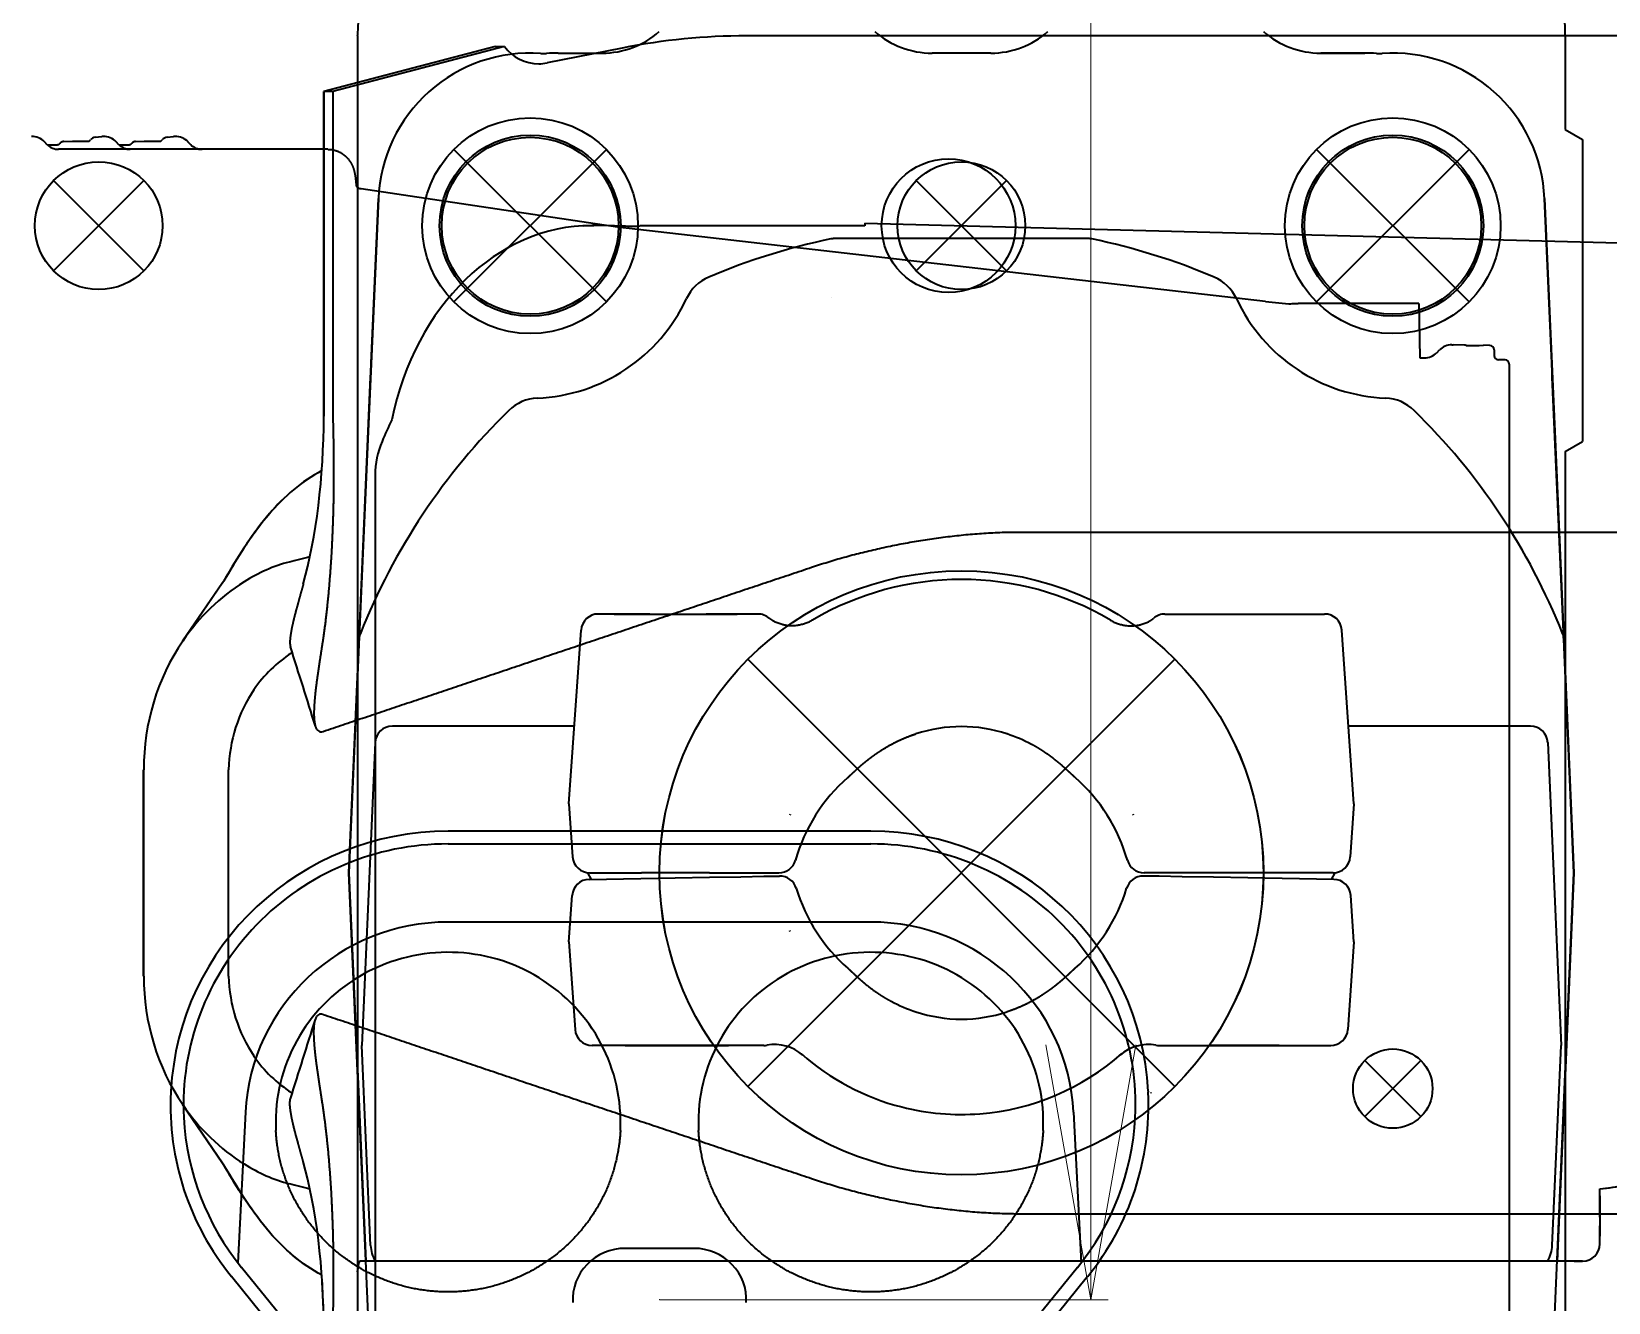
# Model space of a CAD drawing. Header units: millimetres. Extents: x 120 to 10915, y 515 to 8014.
# Drawn here: x 2742.2 to 2925, y 4985.2 to 5132.5 of the extents above; entities that cross this region are included whole.
import ezdxf

# ---------------------------------------------------------------- set-up
doc = ezdxf.new("R2010")
doc.units = ezdxf.units.MM
doc.layers.get('0').update_dxf_attribs({"lineweight": 13})
for name, color, linetype, lineweight in [('201_Dimensions', 7, 'Continuous', 13), ('203_Chassis_left_side_view', 7, 'Continuous', 13), ('204_Chassis_mid_side_view', 7, 'Continuous', 13), ('211_Frame_holes_left_side_view', 7, 'Continuous', 13), ('212_Frame_holes_right_side_view', 7, 'Continuous', 13), ('218_Chassis_right_side_view', 7, 'Continuous', 13)]:
    doc.layers.add(name, color=color, linetype=linetype, lineweight=lineweight)

# ---------------------------------------------------------------- blocks, each defined once
blk = doc.blocks.new('3253338')
at = {"layer": '204_Chassis_mid_side_view', "color": 3, "lineweight": 35}
for p, q in [((2795.98, 1230.76), (2776.08, 1225.57)), ((2797.02, 1230.76), (2777.13, 1225.57)), ((2795.98, 1230.76), (2797.02, 1230.76)), ((2810.67, 1230.59), (2801.96, 1228.86)), ((2947.3, 1232), (2825.09, 1232)), ((2776.08, 1187.91), (2776.08, 1225.57)), ((2776.08, 1225.57), (2776.08, 1187.91)), ((2777.13, 1225.57), (2776.08, 1225.57)), ((2777.13, 1225.57), (2777.13, 1187.91)), ((2856.81, 1174.5), (2945.22, 1174.5)), ((2759.72, 1161.86), (2764.36, 1168.66)), ((2764.34, 1168.63), (2759.72, 1161.86)), ((2772.43, 1160.52), (2772.33, 1160.45)), ((2780, 1152.74), (2780, 1117.26)), ((2755.2, 1123.04), (2755.2, 1146.96)), ((2755.2, 1146.96), (2755.2, 1123.04)), ((2765.05, 1123.04), (2765.05, 1146.96)), ((2764.36, 1101.34), (2759.72, 1108.14)), ((2759.72, 1108.14), (2764.34, 1101.37)), ((2772.43, 1109.48), (2772.33, 1109.55)), ((2856.81, 1095.5), (2945.22, 1095.5))]:
    blk.add_line(p, q, dxfattribs=at)
for centre, radius in [((2800, 1210), 10.5), ((2900, 1210), 10.5), ((2848.5, 1210), 7.75)]:
    blk.add_circle(centre, radius, dxfattribs=at)
for centre, radius, start, end in [((2795.73, 1081.22), 92.86, 103.2271, 104.7653), ((-1706.84, -251.45), 4696.55, 17.38709, 17.50451), ((-1706.86, 2521.46), 4696.56, 342.49549, 342.61291), ((2795.73, 1188.78), 92.86, 255.2347, 256.7729), ((2688.64, 1082.08), 87.44, 0.0044, 4.1315)]:
    blk.add_arc(centre, radius, start, end, dxfattribs=at)
for centre, major_axis, ratio, start_param, end_param in [((2801, 1233.77), (0, -5), 0.994544, 5.35786, 6.283161), ((2825.09, 1157), (0, -75), 0.994544, 3.141593, 3.336065), ((2801, 1233.77), (0, -5), 0.994544, 6.283161, 6.477658), ((2768.3, 1185.27), (-0.87, -26.04), 0.296887, 0.878712, 1.682327), ((2772.31, 1150.85), (-9.4, -19.41), 0.763574, 3.720698, 4.023534), ((2779.44, 1146.41), (4.24, -25.49), 0.936098, 3.512364, 3.915925), ((2779.45, 1146.4), (4.29, -25.49), 0.936067, 3.914082, 4.53448), ((2779.45, 1146.4), (4.29, -25.49), 0.936067, 3.914082, 4.534482), ((2779.44, 1146.41), (0.33, -16.11), 0.893361, 3.635694, 4.039255), ((2779.45, 1146.4), (0.35, -16.12), 0.893385, 4.038154, 4.658554), ((2792.13, 1195.16), (-16.57, -43.77), 0.104244, 6.150914, 6.368556), ((2779.45, 1123.6), (-4.29, -25.49), 0.936067, 4.890296, 5.510694), ((2779.45, 1123.6), (-4.29, -25.49), 0.936067, 4.890298, 5.510694), ((2779.45, 1123.6), (-0.35, -16.12), 0.893385, 4.766224, 5.386621), ((2792.13, 1074.85), (16.57, -43.76), 0.104252, 3.056216, 3.273874), ((2779.44, 1123.59), (-0.33, -16.11), 0.893361, 5.38552, 5.789084), ((2779.44, 1123.59), (-4.24, -25.49), 0.936098, 5.508852, 5.912414), ((2772.31, 1119.15), (9.4, -19.41), 0.763574, 5.401244, 5.70408), ((2768.3, 1084.73), (0.87, -26.04), 0.296887, 1.459266, 2.262881)]:
    blk.add_ellipse(centre, major_axis=major_axis, ratio=ratio, start_param=start_param, end_param=end_param, dxfattribs=at)
for points, degree, knots in [([(2777.13, 1187.91), (2777.2, 1185.47), (2777.24, 1183.05), (2777.25, 1180.67), (2777.2, 1177.2), (2777.06, 1173.84), (2777.01, 1172.74), (2776.83, 1169.65), (2776.57, 1166.69), (2776.38, 1164.82), (2776.14, 1163.01), (2775.87, 1161.31)], 5, [0, 0, 0, 0, 0, 0, 18.591459, 18.591459, 18.591459, 27.54749, 27.54749, 27.54749, 44.479616, 44.479616, 44.479616, 44.479616, 44.479616, 44.479616]), ([(2775.86, 1181.62), (2774.69, 1180.99), (2772.5, 1179.49), (2769.6, 1176.58), (2767.86, 1174.17), (2766.17, 1171.69), (2765.28, 1170.14), (2764.46, 1168.8), (2764.33, 1168.62)], 3, [0, 0, 0, 0, 3.980879, 7.911697, 12.270048, 12.884139, 16.915193, 17.596485, 17.596485, 17.596485, 17.596485]), ([(2775.86, 1181.62), (2774.69, 1180.99), (2772.51, 1179.5), (2769.61, 1176.6), (2767.87, 1174.19), (2766.18, 1171.71), (2765.29, 1170.17), (2764.48, 1168.83), (2764.34, 1168.63)], 3, [0, 0, 0, 0, 3.96612, 7.881586, 12.233637, 12.88076, 16.858183, 17.583755, 17.583755, 17.583755, 17.583755]), ([(2832.63, 1170.42), (2832.94, 1170.52), (2833.56, 1170.73), (2834.5, 1171.02), (2835.44, 1171.31), (2836.39, 1171.58), (2837.35, 1171.84), (2838.31, 1172.09), (2839.28, 1172.32), (2840.27, 1172.55), (2841.26, 1172.77), (2842.26, 1172.98), (2843.27, 1173.17), (2844.29, 1173.36), (2845.31, 1173.53), (2846.34, 1173.69), (2847.37, 1173.84), (2848.41, 1173.97), (2849.46, 1174.09), (2850.5, 1174.2), (2851.55, 1174.29), (2852.6, 1174.36), (2853.65, 1174.42), (2854.71, 1174.47), (2855.76, 1174.49), (2856.46, 1174.5), (2856.81, 1174.5)], 3, [0, 0, 0, 0, 0.978809, 1.960868, 2.946012, 3.934202, 4.925317, 5.919483, 6.918772, 7.924178, 8.941444, 9.964775, 10.993565, 12.027229, 13.064991, 14.10651, 15.151366, 16.199495, 17.250132, 18.302514, 19.355799, 20.409695, 21.462973, 22.515637, 23.566455, 24.615734, 24.615734, 24.615734, 24.615734]), ([(2832.63, 1170.42), (2832.94, 1170.52), (2833.56, 1170.73), (2834.5, 1171.02), (2835.44, 1171.31), (2836.39, 1171.58), (2837.35, 1171.84), (2838.31, 1172.09), (2839.28, 1172.32), (2840.27, 1172.55), (2841.26, 1172.77), (2842.26, 1172.98), (2843.27, 1173.17), (2844.29, 1173.36), (2845.31, 1173.53), (2846.34, 1173.69), (2847.37, 1173.84), (2848.41, 1173.97), (2849.46, 1174.09), (2850.5, 1174.2), (2851.55, 1174.29), (2852.6, 1174.36), (2853.65, 1174.42), (2854.71, 1174.47), (2855.76, 1174.49), (2856.46, 1174.5), (2856.81, 1174.5)], 3, [0, 0, 0, 0, 0.978792, 1.960832, 2.945982, 3.934177, 4.925298, 5.91947, 6.918765, 7.924177, 8.941442, 9.964771, 10.993559, 12.027221, 13.064981, 14.106498, 15.151352, 16.199479, 17.250113, 18.302493, 19.355776, 20.40967, 21.462946, 22.515607, 23.566423, 24.615703, 24.615703, 24.615703, 24.615703]), ([(2776.01, 1151.4), (2776.77, 1151.66), (2778.29, 1152.16), (2780.56, 1152.93), (2782.84, 1153.69), (2785.11, 1154.46), (2787.39, 1155.22), (2789.67, 1155.99), (2791.96, 1156.76), (2794.28, 1157.54), (2796.65, 1158.34), (2799.06, 1159.15), (2801.46, 1159.96), (2803.87, 1160.77), (2806.27, 1161.58), (2808.68, 1162.38), (2811.08, 1163.19), (2813.48, 1164), (2815.88, 1164.8), (2818.28, 1165.61), (2820.67, 1166.41), (2823.07, 1167.22), (2825.46, 1168.02), (2827.85, 1168.82), (2830.24, 1169.62), (2831.84, 1170.15), (2832.63, 1170.42)], 3, [0, 0, 0, 0, 2.405149, 4.803098, 7.197895, 9.595357, 11.999622, 14.409699, 16.820358, 19.230566, 21.771499, 24.311798, 26.851396, 29.390233, 31.928253, 34.465405, 37.001645, 39.536932, 42.064734, 44.591523, 47.117276, 49.641978, 52.165621, 54.688206, 57.209745, 59.730259, 59.730259, 59.730259, 59.730259]), ([(2773.7, 1168.45), (2773.54, 1167.88), (2773.38, 1167.32), (2773.23, 1166.76), (2772.98, 1165.86), (2772.75, 1165), (2772.66, 1164.64), (2772.5, 1164), (2772.37, 1163.4), (2772.32, 1163.11), (2772.22, 1162.57), (2772.17, 1162.09), (2772.15, 1161.88), (2772.15, 1161.6), (2772.18, 1161.37), (2772.19, 1161.3), (2772.2, 1161.24), (2772.22, 1161.18)], 5, [0, 0, 0, 0, 0, 0, 7.081884, 7.081884, 7.081884, 11.656174, 11.656174, 11.656174, 16.199317, 16.199317, 16.199317, 20.665643, 20.665643, 20.665643, 22.753212, 22.753212, 22.753212, 22.753212, 22.753212, 22.753212]), ([(2775.87, 1161.31), (2775.72, 1160.35), (2775.58, 1159.42), (2775.44, 1158.5), (2775.28, 1157.39), (2775.15, 1156.33), (2775.12, 1156.12), (2775.06, 1155.52), (2775.01, 1154.95), (2774.98, 1154.58), (2774.94, 1153.88), (2774.94, 1153.26), (2774.95, 1152.97), (2774.98, 1152.59), (2775.04, 1152.26), (2775.06, 1152.17), (2775.08, 1152.08), (2775.11, 1152)], 5, [0, 0, 0, 0, 0, 0, 9.454925, 9.454925, 9.454925, 11.757031, 11.757031, 11.757031, 16.289853, 16.289853, 16.289853, 20.671516, 20.671516, 20.671516, 22.663997, 22.663997, 22.663997, 22.663997, 22.663997, 22.663997]), ([(2775.87, 1108.69), (2775.72, 1109.65), (2775.58, 1110.58), (2775.44, 1111.5), (2775.28, 1112.61), (2775.15, 1113.67), (2775.12, 1113.88), (2775.06, 1114.48), (2775.01, 1115.05), (2774.98, 1115.42), (2774.94, 1116.12), (2774.94, 1116.74), (2774.95, 1117.03), (2774.98, 1117.41), (2775.04, 1117.74), (2775.06, 1117.83), (2775.08, 1117.92), (2775.11, 1118)], 5, [0, 0, 0, 0, 0, 0, 9.454928, 9.454928, 9.454928, 11.757041, 11.757041, 11.757041, 16.289864, 16.289864, 16.289864, 20.67154, 20.67154, 20.67154, 22.664023, 22.664023, 22.664023, 22.664023, 22.664023, 22.664023]), ([(2776.01, 1118.6), (2776.77, 1118.34), (2778.29, 1117.84), (2780.56, 1117.07), (2782.84, 1116.31), (2785.11, 1115.54), (2787.39, 1114.78), (2789.67, 1114.01), (2791.96, 1113.24), (2794.28, 1112.46), (2796.65, 1111.66), (2799.06, 1110.85), (2801.46, 1110.04), (2803.87, 1109.23), (2806.27, 1108.42), (2808.68, 1107.62), (2811.08, 1106.81), (2813.48, 1106), (2815.88, 1105.2), (2818.28, 1104.39), (2820.67, 1103.59), (2823.07, 1102.78), (2825.46, 1101.98), (2827.85, 1101.18), (2830.24, 1100.38), (2831.84, 1099.85), (2832.63, 1099.58)], 3, [0, 0, 0, 0, 2.405147, 4.803094, 7.197889, 9.595349, 11.999611, 14.409687, 16.820343, 19.230549, 21.77148, 24.311777, 26.851373, 29.390208, 31.928225, 34.465376, 37.001614, 39.536898, 42.064706, 44.591501, 47.117261, 49.641969, 52.165618, 54.688209, 57.209753, 59.730273, 59.730273, 59.730273, 59.730273]), ([(2773.7, 1101.55), (2773.54, 1102.12), (2773.38, 1102.68), (2773.23, 1103.24), (2772.98, 1104.14), (2772.75, 1105), (2772.66, 1105.36), (2772.5, 1106), (2772.37, 1106.6), (2772.32, 1106.89), (2772.22, 1107.43), (2772.17, 1107.91), (2772.15, 1108.12), (2772.15, 1108.4), (2772.18, 1108.63), (2772.19, 1108.7), (2772.2, 1108.76), (2772.22, 1108.82)], 5, [0, 0, 0, 0, 0, 0, 7.08188, 7.08188, 7.08188, 11.656172, 11.656172, 11.656172, 16.199309, 16.199309, 16.199309, 20.665634, 20.665634, 20.665634, 22.753203, 22.753203, 22.753203, 22.753203, 22.753203, 22.753203]), ([(2777.13, 1082.09), (2777.2, 1084.53), (2777.24, 1086.95), (2777.25, 1089.33), (2777.2, 1092.8), (2777.06, 1096.16), (2777.01, 1097.26), (2776.83, 1100.35), (2776.57, 1103.31), (2776.38, 1105.18), (2776.14, 1106.99), (2775.87, 1108.69)], 5, [0, 0, 0, 0, 0, 0, 18.591459, 18.591459, 18.591459, 27.54749, 27.54749, 27.54749, 44.479616, 44.479616, 44.479616, 44.479616, 44.479616, 44.479616]), ([(2775.86, 1088.38), (2774.68, 1089.02), (2772.48, 1090.52), (2769.57, 1093.45), (2767.84, 1095.86), (2766.15, 1098.35), (2765.27, 1099.88), (2764.44, 1101.22), (2764.33, 1101.39)], 3, [0, 0, 0, 0, 4.000387, 7.951512, 12.316249, 12.888931, 16.979949, 17.609139, 17.609139, 17.609139, 17.609139]), ([(2775.86, 1088.38), (2774.69, 1089.01), (2772.51, 1090.5), (2769.61, 1093.4), (2767.87, 1095.81), (2766.18, 1098.29), (2765.29, 1099.83), (2764.48, 1101.17), (2764.34, 1101.37)], 3, [0, 0, 0, 0, 3.966176, 7.881696, 12.233688, 12.880755, 16.858396, 17.583806, 17.583806, 17.583806, 17.583806]), ([(2832.63, 1099.58), (2832.94, 1099.48), (2833.56, 1099.27), (2834.5, 1098.98), (2835.44, 1098.69), (2836.39, 1098.42), (2837.35, 1098.16), (2838.31, 1097.91), (2839.28, 1097.68), (2840.27, 1097.45), (2841.26, 1097.23), (2842.26, 1097.02), (2843.27, 1096.83), (2844.29, 1096.64), (2845.31, 1096.47), (2846.34, 1096.31), (2847.37, 1096.16), (2848.41, 1096.03), (2849.46, 1095.91), (2850.5, 1095.8), (2851.55, 1095.71), (2852.6, 1095.64), (2853.65, 1095.58), (2854.71, 1095.53), (2855.76, 1095.51), (2856.46, 1095.5), (2856.81, 1095.5)], 3, [0, 0, 0, 0, 0.9788, 1.960847, 2.94599, 3.934178, 4.925292, 5.919458, 6.918746, 7.92415, 8.941417, 9.964749, 10.993538, 12.027202, 13.064965, 14.106484, 15.15134, 16.19947, 17.250106, 18.302488, 19.355773, 20.409669, 21.462948, 22.515611, 23.566429, 24.615711, 24.615711, 24.615711, 24.615711])]:
    blk.add_open_spline(points, degree=degree, knots=knots, dxfattribs=at)
blk = doc.blocks.new('3071501')
at = {"layer": '203_Chassis_left_side_view', "color": 3, "lineweight": 35}
for p, q in [((2801.23, 1229.96), (2801.27, 1229.95)), ((2803.25, 1230), (2808.36, 1230)), ((2853.41, 1230), (2846.59, 1230)), ((2896.75, 1230), (2891.64, 1230)), ((2781.58, 1194.08), (2782.41, 1213.16)), ((2918.42, 1194.08), (2917.59, 1213.16)), ((2864.72, 1208.5), (2835.28, 1208.5)), ((2781.53, 1193), (2781.58, 1194.08)), ((2918.47, 1193), (2918.42, 1194.08)), ((2780.18, 1162.12), (2781.51, 1192.46)), ((2781.51, 1192.46), (2781.53, 1193)), ((2918.49, 1192.46), (2918.47, 1193)), ((2919.82, 1162.1), (2918.49, 1192.46)), ((2813.89, 1165), (2807.9, 1165)), ((2809.73, 1165), (2810.94, 1165)), ((2810.94, 1165), (2823.06, 1165)), ((2813.89, 1165), (2820.42, 1165)), ((2826.41, 1165), (2820.42, 1165)), ((2823.06, 1165), (2824, 1165)), ((2873.59, 1165), (2879.58, 1165)), ((2876, 1165), (2876.94, 1165)), ((2876.94, 1165), (2889.06, 1165)), ((2879.58, 1165), (2886.11, 1165)), ((2886.11, 1165), (2892.1, 1165)), ((2889.06, 1165), (2890.28, 1165)), ((2804.5, 1143), (2805.91, 1163.14)), ((2895.5, 1143), (2894.09, 1163.14)), ((2779, 1135), (2780.18, 1162.1)), ((2921, 1135), (2919.82, 1162.1)), ((2805.13, 1152), (2784.03, 1152)), ((2805.13, 1152), (2800, 1152)), ((2915.97, 1152), (2894.87, 1152)), ((2782.03, 1150.09), (2780.5, 1115)), ((2844.72, 1151.11), (2844.73, 1151.11)), ((2855.28, 1151.11), (2855.27, 1151.11)), ((2917.97, 1150.09), (2919.5, 1115)), ((2804.5, 1143), (2804.93, 1136.86)), ((2895.5, 1143), (2895.07, 1136.86)), ((2830.13, 1141.79), (2830.09, 1141.68)), ((2869.87, 1141.79), (2869.91, 1141.68)), ((2779, 1135), (2780.18, 1107.9)), ((2806.7, 1135), (2806.71, 1135.01)), ((2807.13, 1134.25), (2806.7, 1135)), ((2806.84, 1134.25), (2812.83, 1134.35)), ((2806.92, 1135), (2812.91, 1135)), ((2812.83, 1134.35), (2820.78, 1134.49)), ((2820.78, 1135), (2812.91, 1135)), ((2820.78, 1135), (2824.42, 1135)), ((2820.78, 1134.49), (2824.42, 1134.55)), ((2824.42, 1135), (2827.09, 1135)), ((2824.42, 1134.55), (2827.09, 1134.6)), ((2827.09, 1135), (2828.83, 1135)), ((2827.09, 1134.6), (2828.91, 1134.63)), ((2872.91, 1134.6), (2871.09, 1134.63)), ((2872.91, 1135), (2871.17, 1135)), ((2875.58, 1135), (2872.91, 1135)), ((2875.58, 1134.55), (2872.91, 1134.6)), ((2879.22, 1135), (2875.58, 1135)), ((2879.22, 1134.49), (2875.58, 1134.55)), ((2887.09, 1135), (2879.22, 1135)), ((2887.17, 1134.35), (2879.22, 1134.49)), ((2893.08, 1135), (2887.09, 1135)), ((2893.16, 1134.25), (2887.17, 1134.35)), ((2893.3, 1135), (2892.87, 1134.25)), ((2893.29, 1135.01), (2893.3, 1135)), ((2921, 1135), (2919.82, 1107.9)), ((2804.5, 1127), (2804.88, 1132.39)), ((2895.5, 1127), (2895.12, 1132.39)), ((2830.13, 1128.21), (2830.09, 1128.32)), ((2804.5, 1127), (2805.21, 1116.86)), ((2895.5, 1127), (2894.79, 1116.86)), ((2844.72, 1118.89), (2844.73, 1118.89)), ((2855.28, 1118.89), (2855.27, 1118.89)), ((2781.51, 1091.83), (2780.5, 1115)), ((2813.19, 1115), (2807.2, 1115)), ((2811, 1115), (2822.27, 1115)), ((2821.12, 1115), (2813.19, 1115)), ((2814.73, 1115), (2814.73, 1114.91)), ((2827.11, 1115), (2821.12, 1115)), ((2822.27, 1115), (2823, 1115)), ((2872.89, 1115), (2878.88, 1115)), ((2877, 1115), (2888.27, 1115)), ((2886.81, 1115), (2878.88, 1115)), ((2885.27, 1115), (2885.27, 1114.91)), ((2886.81, 1115), (2892.8, 1115)), ((2888.27, 1115), (2889, 1115)), ((2918.49, 1091.83), (2919.5, 1115)), ((2918.49, 1091.83), (2919.5, 1115)), ((2780.18, 1107.89), (2780.96, 1090)), ((2919.82, 1107.9), (2919.04, 1090)), ((2924, 1098.37), (2924, 1098.38)), ((2924, 1097.57), (2924, 1098.37)), ((2924, 1097.57), (2924, 1096.24)), ((2924, 1096.24), (2924, 1092.89)), ((2924, 1092), (2924, 1092.89)), ((2780.27, 1090), (2780.21, 1090)), ((2922, 1090), (2780.21, 1090)), ((2780, 1088.75), (2780, 1088.89)), ((2780, 1088.75), (2780, 1081.52))]:
    blk.add_line(p, q, dxfattribs=at)
for centre in [(2800, 1210), (2900, 1210)]:
    blk.add_circle(centre, 10.25, dxfattribs=at)
for centre, radius, start, end in [((2808.36, 1240), 10, 270, 311.4096), ((2846.59, 1240), 10, 228.5904, 270), ((2853.41, 1240), 10, 270, 311.4096), ((2891.64, 1240), 10, 228.5904, 270), ((2800, 1212.4), 17.6, 86.0209, 177.5), ((2801.57, 1234.95), 5, 266.6076, 273.7101), ((2803.25, 1209), 21, 90, 93.71), ((2896.75, 1209), 21, 86.29, 90), ((2898.43, 1234.95), 5, 266.2899, 273.8415), ((2900, 1212.4), 17.6, 2.5, 93.9791), ((2850, 1135), 75, 101.6351, 112.9898), ((2835.28, 1206.5), 2, 90, 101.6351), ((2864.72, 1206.5), 2, 78.3649, 90), ((2850, 1135), 75, 67.0102, 78.3649), ((2822.66, 1199.44), 5, 112.9898, 155.0144), ((2877.34, 1199.44), 5, 24.9856, 67.0102), ((2800, 1210), 20, 272.3658, 335.0144), ((2900, 1210), 20, 204.9856, 267.6342), ((2801.03, 1185.02), 5, 92.3658, 134.3904), ((2898.97, 1185.02), 5, 45.6096, 87.6342), ((2850, 1135), 75, 134.3904, 158.2832), ((2850, 1135), 75, 21.7168, 45.6096), ((2850, 1135), 34, 59.4731, 120.5269), ((2807.9, 1163), 2, 90, 176), ((2826.41, 1163), 2, 49.3216, 90), ((2873.59, 1163), 2, 90, 130.6784), ((2892.1, 1163), 2, 4, 90), ((2782.18, 1162.01), 2, 158.2832, 177.5), ((2917.82, 1162.01), 2, 2.5, 21.7168), ((2784.03, 1150), 2, 90, 177.5), ((2850, 1135), 16.95, 71.887, 108.113), ((2915.97, 1150), 2, 2.5, 90), ((2849.88, 1134.54), 17.42, 61.7213, 71.9408), ((2850, 1131), 20, 131.242, 164.1734), ((2850, 1131), 20, 15.8266, 48.758), ((2806.92, 1137), 2, 184, 270), ((2828.83, 1137), 2, 270, 344.1734), ((2871.17, 1137), 2, 195.8266, 270), ((2893.08, 1137), 2, 270, 356), ((2806.87, 1132.25), 2, 91, 176), ((2828.94, 1132.63), 2, 16.825, 90.9999), ((2871.06, 1132.63), 2, 89, 163.1749), ((2893.13, 1132.25), 2, 4, 89), ((2850, 1139), 20, 196.825, 228.758), ((2850, 1139), 20, 311.242, 343.175), ((2850.12, 1135.46), 17.42, 241.7213, 251.9408), ((2850, 1135), 16.95, 251.887, 288.113), ((2807.2, 1117), 2, 184, 270), ((2828.33, 1110.11), 5, 48.9643, 100.082), ((2871.67, 1110.11), 5, 79.918, 131.0357), ((2892.8, 1117), 2, 270, 356), ((2827.11, 1117), 2, 270, 280.082), ((2850, 1135), 28, 228.4387, 255.6832), ((2850, 1135), 28, 274.384, 311.5615), ((2872.89, 1117), 2, 259.918, 270), ((2850, 1135), 28, 255.6831, 274.384), ((2922.4, 1116.58), 18.28, 275.0349, 293.976), ((2785.51, 1092), 4, 182.5, 210), ((2914.49, 1092), 4, 330, 357.5), ((2914.49, 1092), 4, 330, 357.5), ((2922, 1092), 2, 270, 0), ((2783.01, 1088.89), 3.01, 158.3387, 179.9986)]:
    blk.add_arc(centre, radius, start, end, dxfattribs=at)
for points, degree, knots in [([(2832.73, 1164.29), (2832.66, 1164.25), (2832.53, 1164.17), (2832.33, 1164.07), (2832.12, 1163.98), (2831.9, 1163.9), (2831.68, 1163.83), (2831.46, 1163.77), (2831.24, 1163.72), (2830.99, 1163.68), (2830.71, 1163.64), (2830.41, 1163.63), (2830.11, 1163.63), (2829.86, 1163.65), (2829.66, 1163.68), (2829.51, 1163.71), (2829.36, 1163.73), (2829.18, 1163.78), (2828.97, 1163.84), (2828.74, 1163.92), (2828.52, 1164.01), (2828.35, 1164.09), (2828.23, 1164.16), (2828.13, 1164.22), (2828.05, 1164.27), (2827.97, 1164.32), (2827.9, 1164.37), (2827.83, 1164.42), (2827.77, 1164.47), (2827.73, 1164.5), (2827.71, 1164.52)], 3, [0, 0, 0, 0, 0.228727, 0.457755, 0.686521, 0.915565, 1.144063, 1.372035, 1.599278, 1.825548, 2.133658, 2.438708, 2.739802, 3.035783, 3.189699, 3.341558, 3.491092, 3.638024, 3.898305, 4.146801, 4.381292, 4.599012, 4.712235, 4.819427, 4.920348, 5.014743, 5.10421, 5.18667, 5.264334, 5.334473, 5.334473, 5.334473, 5.334473]), ([(2867.27, 1164.29), (2867.34, 1164.25), (2867.47, 1164.17), (2867.67, 1164.07), (2867.88, 1163.98), (2868.1, 1163.9), (2868.32, 1163.83), (2868.54, 1163.77), (2868.76, 1163.72), (2869.01, 1163.68), (2869.29, 1163.64), (2869.59, 1163.63), (2869.89, 1163.63), (2870.14, 1163.65), (2870.34, 1163.68), (2870.49, 1163.71), (2870.64, 1163.73), (2870.82, 1163.78), (2871.03, 1163.84), (2871.26, 1163.92), (2871.48, 1164.01), (2871.65, 1164.09), (2871.77, 1164.16), (2871.87, 1164.22), (2871.95, 1164.27), (2872.03, 1164.32), (2872.1, 1164.37), (2872.17, 1164.42), (2872.23, 1164.47), (2872.27, 1164.5), (2872.29, 1164.52)], 3, [0, 0, 0, 0, 0.228727, 0.457755, 0.686521, 0.915565, 1.144063, 1.372035, 1.599278, 1.825548, 2.133658, 2.438708, 2.739802, 3.035783, 3.189699, 3.341558, 3.491092, 3.638024, 3.898305, 4.146801, 4.381292, 4.599012, 4.712235, 4.819427, 4.920348, 5.014743, 5.10421, 5.18667, 5.264334, 5.334473, 5.334473, 5.334473, 5.334473]), ([(2836.82, 1146.04), (2836.95, 1146.16), (2837.09, 1146.28), (2837.2, 1146.39), (2837.61, 1146.78), (2838.03, 1147.16), (2838.32, 1147.42), (2838.75, 1147.79), (2839.2, 1148.14), (2839.35, 1148.26), (2839.8, 1148.6), (2840.27, 1148.93), (2840.59, 1149.14), (2841.4, 1149.65), (2842.24, 1150.1), (2842.75, 1150.35), (2843.45, 1150.66), (2844.17, 1150.92), (2844.35, 1150.99), (2844.54, 1151.05), (2844.72, 1151.11)], 5, [0, 0, 0, 0, 0, 0, 1.945029, 1.945029, 1.945029, 5.781079, 5.781079, 5.781079, 7.709544, 7.709544, 7.709544, 11.568194, 11.568194, 11.568194, 17.357428, 17.357428, 17.357428, 19.309103, 19.309103, 19.309103, 19.309103, 19.309103, 19.309103]), ([(2863.18, 1146.04), (2863.1, 1146.12), (2863.01, 1146.2), (2862.92, 1146.28), (2862.56, 1146.62), (2862.19, 1146.96), (2861.9, 1147.23), (2861.32, 1147.73), (2860.72, 1148.21), (2860.42, 1148.44), (2859.79, 1148.89), (2859.14, 1149.31), (2858.81, 1149.51), (2858.48, 1149.71), (2858.13, 1149.89)], 5, [0, 0, 0, 0, 0, 0, 1.273372, 1.273372, 1.273372, 5.122261, 5.122261, 5.122261, 9.019284, 9.019284, 9.019284, 12.93349, 12.93349, 12.93349, 12.93349, 12.93349, 12.93349]), ([(2836.82, 1123.96), (2836.9, 1123.89), (2836.99, 1123.81), (2837.08, 1123.72), (2837.35, 1123.47), (2837.62, 1123.22), (2837.81, 1123.04), (2838.19, 1122.7), (2838.57, 1122.37), (2838.77, 1122.2), (2839.47, 1121.63), (2840.2, 1121.1), (2840.74, 1120.75), (2841.3, 1120.42), (2841.87, 1120.11)], 5, [0, 0, 0, 0, 0, 0, 1.164058, 1.164058, 1.164058, 3.53076, 3.53076, 3.53076, 5.928883, 5.928883, 5.928883, 11.934691, 11.934691, 11.934691, 11.934691, 11.934691, 11.934691]), ([(2863.19, 1123.96), (2863.06, 1123.85), (2862.93, 1123.73), (2862.8, 1123.61), (2862.53, 1123.36), (2862.26, 1123.1), (2862.12, 1122.98), (2861.84, 1122.72), (2861.55, 1122.47), (2861.41, 1122.35), (2861.11, 1122.11), (2860.82, 1121.87), (2860.66, 1121.75), (2860.21, 1121.41), (2859.74, 1121.08), (2859.42, 1120.87), (2858.62, 1120.36), (2857.77, 1119.91), (2857.26, 1119.65), (2856.55, 1119.35), (2855.83, 1119.08), (2855.65, 1119.01), (2855.47, 1118.95), (2855.28, 1118.89)], 5, [0, 0, 0, 0, 0, 0, 1.738127, 1.738127, 1.738127, 3.505974, 3.505974, 3.505974, 5.281046, 5.281046, 5.281046, 7.057815, 7.057815, 7.057815, 10.61174, 10.61174, 10.61174, 15.945291, 15.945291, 15.945291, 17.754093, 17.754093, 17.754093, 17.754093, 17.754093, 17.754093])]:
    blk.add_open_spline(points, degree=degree, knots=knots, dxfattribs=at)
blk = doc.blocks.new('3069663')
at = {"layer": '218_Chassis_right_side_view', "color": 3, "lineweight": 35}
for p, q in [((2838.8, 1210.29), (2838.8, 1210)), ((2838.8, 1210.29), (2943.01, 1207.56)), ((2806.13, 1209.99), (2806.18, 1210.02)), ((2806.18, 1210.02), (2807.39, 1210.02)), ((2808.35, 1210.02), (2807.15, 1210.02)), ((2807.4, 1210.02), (2807.39, 1210.02)), ((2809.78, 1209.99), (2808.86, 1210.01)), ((2809.8, 1210), (2810.84, 1209.97)), ((2838.8, 1210), (2817.72, 1210)), ((2782.03, 1181.1), (2782.03, 665.94))]:
    blk.add_line(p, q, dxfattribs=at)
for centre, radius, start, end in [((2811.79, 1258.26), 48.3, 268.8726, 271.0905), ((2817.16, 856.92), 353.08, 89.9089, 90.7225), ((2828.83, 1165.46), 49.98, 153.8422, 156.9739), ((2792.07, 1181.09), 10.03, 157.013, 179.961)]:
    blk.add_arc(centre, radius, start, end, dxfattribs=at)
for centre, start_param, end_param in [((2807.15, 1180.02), 0.000016, 1.319034), ((2808.36, 1180.02), 6.262296, 6.283201)]:
    blk.add_ellipse(centre, major_axis=(0, 30), ratio=0.797854, start_param=start_param, end_param=end_param, dxfattribs=at)
blk = doc.blocks.new('3071503')
at = {"layer": '218_Chassis_right_side_view', "color": 3, "lineweight": 35}
for p, q in [((2803.25, 1230), (2808.36, 1230)), ((2853.41, 1230), (2846.59, 1230)), ((2891.64, 1230), (2896.75, 1230)), ((2782.41, 1213.16), (2781.23, 1186.16)), ((2917.59, 1213.16), (2918.77, 1186.16)), ((2781.23, 1186.16), (2779, 1135)), ((2918.77, 1186.16), (2921, 1135)), ((2781.23, 1083.84), (2779, 1135)), ((2918.77, 1083.84), (2921, 1135)), ((2924, 1098.37), (2924, 1098.37)), ((2924, 1097.55), (2924, 1098.37)), ((2924, 1096.44), (2924, 1097.55)), ((2924, 1095.11), (2924, 1096.44)), ((2924, 1095.11), (2924, 1094.1)), ((2924, 1092), (2924, 1094.1)), ((2921.03, 1090), (2919.04, 1090)), ((2921.03, 1090), (2922, 1090))]:
    blk.add_line(p, q, dxfattribs=at)
for centre in [(2800, 1210), (2900, 1210)]:
    blk.add_circle(centre, 10.25, dxfattribs=at)
for centre, radius, start, end in [((2808.36, 1240), 10, 270, 311.4096), ((2846.59, 1240), 10, 228.5904, 270), ((2853.41, 1240), 10, 270, 311.4096), ((2891.64, 1240), 10, 228.5904, 270), ((2800, 1212.4), 17.6, 86.0209, 177.5), ((2801.57, 1234.95), 5, 266.0209, 273.71), ((2803.25, 1209), 21, 90, 93.71), ((2896.75, 1209), 21, 86.29, 90), ((2898.43, 1234.95), 5, 266.29, 273.9791), ((2900, 1212.4), 17.6, 2.5, 93.9791), ((2782.18, 1162.01), 2, 176.7938, 177.5), ((2782.18, 1107.99), 2, 182.5, 183.1724), ((2922.39, 1116.62), 18.32, 275.027, 291.8687), ((2922, 1092), 2, 270, 0)]:
    blk.add_arc(centre, radius, start, end, dxfattribs=at)
blk = doc.blocks.new('3107262')
at = {"layer": '203_Chassis_left_side_view', "color": 3, "lineweight": 35}
for p, q in [((2744.02, 1219.39), (2743.7, 1219.72)), ((2744.05, 1219.36), (2745.23, 1219.39)), ((2745.95, 1219.76), (2746.96, 1219.79)), ((2746.96, 1219.79), (2748.89, 1219.79)), ((2748.89, 1219.79), (2749.02, 1219.94)), ((2749.6, 1220.26), (2750.34, 1220.35)), ((2750.53, 1220.35), (2750.36, 1220.35)), ((2752.34, 1219.39), (2752.02, 1219.72)), ((2752.37, 1219.36), (2753.55, 1219.39)), ((2754.27, 1219.76), (2755.27, 1219.79)), ((2755.27, 1219.79), (2757.21, 1219.79)), ((2755.28, 1219.79), (2755.28, 1219.79)), ((2757.21, 1219.79), (2757.34, 1219.94)), ((2757.92, 1220.26), (2758.66, 1220.35)), ((2758.85, 1220.35), (2758.68, 1220.35)), ((2760.66, 1219.39), (2760.34, 1219.72)), ((2759.92, 1218.85), (2745.34, 1218.85)), ((2768.24, 1218.85), (2759.94, 1218.85)), ((2776.56, 1218.85), (2768.26, 1218.85)), ((2810.11, 1209.82), (2780.42, 1214.28)), ((2885.26, 1201.2), (2810.11, 1209.82)), ((2834.97, 1201.72), (2834.98, 1201.72)), ((2885.26, 1201.2), (2887.95, 1200.95)), ((2888.34, 1201), (2888.54, 1201)), ((2888.54, 1201), (2888.68, 1201)), ((2888.68, 1201), (2888.69, 1201)), ((2888.69, 1201), (2889.02, 1201)), ((2903.03, 1201), (2889.02, 1201)), ((2903.03, 1201), (2903.15, 1194.69)), ((2887.95, 1200.95), (2888.03, 1200.95)), ((2905.09, 1195.27), (2905.41, 1195.6)), ((2906.83, 1196.19), (2907, 1196.19)), ((2908.3, 1196.15), (2907, 1196.19)), ((2908.5, 1196.11), (2910, 1196.11)), ((2910, 1196.12), (2910.5, 1196.14)), ((2910, 1196.12), (2910, 1196.11)), ((2911.26, 1196.12), (2910.5, 1196.14)), ((2911.75, 1195.62), (2911.75, 1195.64)), ((2911.75, 1195.62), (2911.75, 1194.97)), ((2903.15, 1194.69), (2903.67, 1194.69)), ((2913.01, 1194.45), (2912.24, 1194.47)), ((2913.5, 1193.95), (2913.5, 667.15))]:
    blk.add_line(p, q, dxfattribs=at)
at = {"layer": '203_Chassis_left_side_view', "color": 4, "lineweight": 35}
for p, q in [((2839.5, 1139.83), (2790.5, 1139.83)), ((2790.5, 1138.35), (2839.5, 1138.35)), ((2839.5, 1129.29), (2790.5, 1129.29)), ((2758.36, 1109.71), (2758.36, 1109.59)), ((2871.63, 1109.71), (2871.64, 1109.59)), ((2871.95, 1109.55), (2871.96, 1109.46)), ((2767, 1107.26), (2766.12, 1089.8)), ((2862.99, 1107.26), (2863.87, 1089.8)), ((2811, 1091.49), (2819, 1091.49)), ((2795.8, 1050.75), (2765.37, 1088.22)), ((2796.97, 1051.8), (2766.54, 1089.27)), ((2863.46, 1089.27), (2833.02, 1051.8)), ((2864.63, 1088.22), (2834.19, 1050.75))]:
    blk.add_line(p, q, dxfattribs=at)
at = {"layer": '203_Chassis_left_side_view', "color": 3, "lineweight": 35}
for centre, radius, start, end in [((2742.2, 1218.25), 2.1, 44.3192, 89.8431), ((2745.33, 1220.71), 1.86, 225.1541, 270.2375), ((2745.23, 1219.72), 0.326, 269.701, 314.422), ((2749.72, 1219.37), 0.896, 97.6375, 140.4758), ((2750.52, 1218.25), 2.1, 44.3192, 89.8431), ((2753.65, 1220.71), 1.86, 225.1483, 269.7854), ((2753.55, 1219.72), 0.326, 269.701, 314.422), ((2758.04, 1219.37), 0.896, 97.6375, 140.4758), ((2758.84, 1218.25), 2.1, 44.3192, 89.8431), ((2761.98, 1220.71), 1.86, 225.1483, 269.7854), ((2888.03, 1201.93), 0.982, 270.3924, 288.7218), ((2906.83, 1194.19), 2, 90, 135), ((2908.28, 1195.66), 0.5, 64.3896, 88.4993), ((2911.25, 1195.62), 0.5, 360, 88.5), ((2903.67, 1196.69), 2, 270, 315), ((2912.25, 1194.97), 0.5, 180, 268.5), ((2913, 1193.95), 0.5, 0, 88.5)]:
    blk.add_arc(centre, radius, start, end, dxfattribs=at)
for centre in [(2750.36, 1212.85), (2758.68, 1212.85)]:
    blk.add_ellipse(centre, major_axis=(0, -7.5), ratio=0.113203, start_param=3.141591, end_param=3.155551, dxfattribs=at)
at = {"layer": '203_Chassis_left_side_view', "color": 4, "lineweight": 35}
for centre, major_axis, ratio, start_param, end_param in [((2790.5, 1108.14), (32.17, 0), 0.98495, 1.570919, 3.092088), ((2839.5, 1108.14), (32.17, 0), 0.98495, 0.049456, 1.570661), ((2790.5, 1108.14), (-30.68, 0), 0.984809, 4.712383, 6.33281), ((2839.5, 1108.14), (-30.68, 0), 0.984809, 3.091968, 4.712383), ((2790.5, 1106.11), (23.53, -0.01), 0.985454, 1.571379, 3.092509), ((2839.5, 1106.11), (23.53, 0.01), 0.985454, 0.049084, 1.570201), ((2790.5, 1106.11), (-19.99, 0), 0.984809, 3.091944, 6.283179), ((2839.5, 1106.11), (-19.99, 0), 0.984809, 3.091944, 6.283179), ((2790.5, 1108.02), (-32.18, 0), 0.984809, 6.233563, 6.957804), ((2839.5, 1108.02), (-32.18, 0), 0.984809, 2.466962, 3.191215), ((2790.5, 1108.14), (30.68, 0), 0.984658, 3.191262, 3.816189), ((2790.5, 1106.11), (-19.99, 0), 0.984809, 6.283179, 6.332834), ((2839.5, 1106.11), (-19.99, 0), 0.984809, 6.283179, 6.332834), ((2839.5, 1108.14), (30.68, 0), 0.984658, 5.608576, 6.233516), ((2811, 1085.51), (-6.07, 0), 0.984809, 4.712383, 6.332718), ((2819, 1085.51), (-6.07, 0), 0.984809, 3.091779, 4.712383)]:
    blk.add_ellipse(centre, major_axis=major_axis, ratio=ratio, start_param=start_param, end_param=end_param, dxfattribs=at)
at = {"layer": '203_Chassis_left_side_view', "color": 3, "lineweight": 35}
for points, knots in [([(2745.95, 1219.76), (2745.94, 1219.76), (2745.92, 1219.76), (2745.9, 1219.76), (2745.87, 1219.75), (2745.85, 1219.75), (2745.83, 1219.74), (2745.8, 1219.74), (2745.78, 1219.73), (2745.75, 1219.72), (2745.72, 1219.71), (2745.69, 1219.69), (2745.66, 1219.68), (2745.63, 1219.66), (2745.6, 1219.64), (2745.58, 1219.62), (2745.56, 1219.6), (2745.54, 1219.59), (2745.53, 1219.57), (2745.51, 1219.55), (2745.49, 1219.54), (2745.48, 1219.52), (2745.47, 1219.5), (2745.46, 1219.49), (2745.46, 1219.49)], [0, 0, 0, 0, 0.0249027, 0.0498153, 0.0747438, 0.0996941, 0.1238212, 0.1479816, 0.1713297, 0.1947221, 0.2323338, 0.2687589, 0.3046258, 0.3391045, 0.3720576, 0.4035596, 0.4288804, 0.4533142, 0.4769275, 0.4997899, 0.5219663, 0.5435254, 0.5645298, 0.5849213, 0.5849213, 0.5849213, 0.5849213]), ([(2754.27, 1219.76), (2754.26, 1219.76), (2754.24, 1219.76), (2754.22, 1219.76), (2754.2, 1219.75), (2754.17, 1219.75), (2754.15, 1219.74), (2754.12, 1219.74), (2754.1, 1219.73), (2754.07, 1219.72), (2754.04, 1219.71), (2754.01, 1219.69), (2753.98, 1219.68), (2753.95, 1219.66), (2753.92, 1219.64), (2753.9, 1219.62), (2753.88, 1219.6), (2753.86, 1219.59), (2753.85, 1219.57), (2753.83, 1219.55), (2753.82, 1219.54), (2753.8, 1219.52), (2753.79, 1219.5), (2753.78, 1219.49), (2753.78, 1219.49)], [0, 0, 0, 0, 0.0249027, 0.0498153, 0.0747438, 0.0996941, 0.1238212, 0.1479816, 0.1713297, 0.1947221, 0.2323338, 0.268759, 0.3046258, 0.3391045, 0.3720576, 0.4035596, 0.4288804, 0.4533142, 0.4769276, 0.4997899, 0.5219663, 0.5435254, 0.5645298, 0.5849213, 0.5849213, 0.5849213, 0.5849213]), ([(2776.56, 1218.85), (2776.59, 1218.85), (2776.66, 1218.85), (2776.76, 1218.84), (2776.86, 1218.83), (2776.96, 1218.82), (2777.06, 1218.81), (2777.15, 1218.79), (2777.25, 1218.77), (2777.35, 1218.74), (2777.44, 1218.72), (2777.54, 1218.69), (2777.63, 1218.65), (2777.73, 1218.62), (2777.82, 1218.58), (2777.91, 1218.53), (2778, 1218.49), (2778.07, 1218.45), (2778.14, 1218.4), (2778.22, 1218.36), (2778.3, 1218.3), (2778.38, 1218.24), (2778.46, 1218.18), (2778.54, 1218.12), (2778.61, 1218.06), (2778.68, 1217.99), (2778.75, 1217.92), (2778.82, 1217.84), (2778.89, 1217.77), (2778.95, 1217.69), (2779.01, 1217.61), (2779.07, 1217.53), (2779.13, 1217.45), (2779.18, 1217.37), (2779.23, 1217.29), (2779.27, 1217.21), (2779.31, 1217.13), (2779.35, 1217.05), (2779.39, 1216.97), (2779.42, 1216.89), (2779.45, 1216.81), (2779.48, 1216.73), (2779.51, 1216.65), (2779.54, 1216.55), (2779.57, 1216.45), (2779.6, 1216.33), (2779.63, 1216.23), (2779.65, 1216.13), (2779.67, 1216.03), (2779.69, 1215.94), (2779.71, 1215.84), (2779.72, 1215.75), (2779.74, 1215.66), (2779.75, 1215.57), (2779.76, 1215.47), (2779.77, 1215.38), (2779.78, 1215.29), (2779.79, 1215.19), (2779.8, 1215.09), (2779.81, 1215), (2779.82, 1214.9), (2779.83, 1214.8), (2779.84, 1214.7), (2779.84, 1214.63), (2779.84, 1214.59)], [0, 0, 0, 0, 0.099658, 0.199316, 0.298973, 0.398632, 0.498333, 0.598034, 0.697734, 0.797437, 0.897204, 0.996972, 1.096796, 1.196624, 1.296522, 1.396427, 1.497438, 1.588641, 1.647905, 1.752142, 1.851141, 1.950221, 2.049373, 2.148608, 2.247925, 2.347331, 2.446843, 2.546553, 2.646344, 2.746229, 2.846205, 2.94628, 3.046399, 3.148114, 3.239373, 3.321648, 3.412247, 3.501211, 3.589753, 3.677813, 3.76508, 3.851734, 3.937164, 4.032472, 4.152072, 4.264849, 4.377034, 4.47862, 4.574831, 4.670888, 4.767108, 4.860401, 4.953124, 5.046482, 5.140844, 5.234995, 5.32985, 5.425849, 5.52313, 5.621096, 5.720181, 5.820521, 5.922147, 6.024649, 6.024649, 6.024649, 6.024649]), ([(2779.84, 1214.59), (2779.86, 1214.57), (2779.91, 1214.52), (2779.99, 1214.46), (2780.08, 1214.4), (2780.19, 1214.34), (2780.3, 1214.3), (2780.38, 1214.29), (2780.42, 1214.28)], [0.3009397, 0.3009397, 0.3009397, 0.3009397, 0.3886818, 0.4962937, 0.610414, 0.7285665, 0.849091, 0.9710968, 0.9710968, 0.9710968, 0.9710968])]:
    blk.add_open_spline(points, degree=3, knots=knots, dxfattribs=at)
at = {"layer": '203_Chassis_left_side_view', "color": 4, "lineweight": 35}
for points in [[(2810.46, 1105.13), (2810.46, 1104.99), (2810.44, 1104.7), (2810.4, 1104.28), (2810.36, 1103.85), (2810.29, 1103.35), (2810.2, 1102.77), (2810.07, 1102.11), (2809.92, 1101.45), (2809.75, 1100.8), (2809.56, 1100.16), (2809.34, 1099.52), (2809.1, 1098.89), (2808.84, 1098.27), (2808.56, 1097.66), (2808.25, 1097.06), (2807.93, 1096.47), (2807.58, 1095.89), (2807.22, 1095.32), (2806.84, 1094.77), (2806.43, 1094.22), (2806.01, 1093.7), (2805.57, 1093.18), (2805.11, 1092.68), (2804.64, 1092.2), (2804.15, 1091.73), (2803.64, 1091.28), (2803.12, 1090.85), (2802.58, 1090.43), (2802.11, 1090.09), (2801.69, 1089.81), (2801.35, 1089.59), (2801, 1089.37), (2800.61, 1089.14), (2800.18, 1088.89), (2799.66, 1088.62), (2799.09, 1088.34), (2798.47, 1088.06), (2797.84, 1087.81), (2797.2, 1087.57), (2796.55, 1087.35), (2795.9, 1087.16), (2795.23, 1086.99), (2794.57, 1086.84), (2793.9, 1086.72), (2793.22, 1086.62), (2792.54, 1086.53), (2791.86, 1086.48), (2791.18, 1086.44), (2790.5, 1086.43), (2789.81, 1086.44), (2789.13, 1086.48), (2788.45, 1086.53), (2787.77, 1086.62), (2787.1, 1086.72), (2786.43, 1086.84), (2785.76, 1086.99), (2785.1, 1087.16), (2784.45, 1087.35), (2783.8, 1087.57), (2783.16, 1087.81), (2782.53, 1088.06), (2781.91, 1088.34), (2781.34, 1088.62), (2780.81, 1088.89), (2780.38, 1089.14), (2779.99, 1089.37), (2779.64, 1089.59), (2779.3, 1089.81), (2778.89, 1090.09), (2778.41, 1090.43), (2777.87, 1090.85), (2777.35, 1091.28), (2776.85, 1091.73), (2776.35, 1092.2), (2775.88, 1092.68), (2775.42, 1093.18), (2774.98, 1093.7), (2774.56, 1094.22), (2774.16, 1094.77), (2773.78, 1095.32), (2773.41, 1095.89), (2773.07, 1096.47), (2772.74, 1097.06), (2772.44, 1097.66), (2772.16, 1098.27), (2771.9, 1098.89), (2771.66, 1099.52), (2771.44, 1100.16), (2771.24, 1100.8), (2771.07, 1101.45), (2770.92, 1102.11), (2770.79, 1102.77), (2770.7, 1103.35), (2770.64, 1103.85), (2770.59, 1104.28), (2770.56, 1104.7), (2770.54, 1104.99), (2770.53, 1105.13)], [(2859.46, 1105.13), (2859.46, 1104.99), (2859.44, 1104.7), (2859.4, 1104.28), (2859.36, 1103.85), (2859.29, 1103.35), (2859.2, 1102.77), (2859.07, 1102.11), (2858.92, 1101.45), (2858.75, 1100.8), (2858.56, 1100.16), (2858.34, 1099.52), (2858.1, 1098.89), (2857.84, 1098.27), (2857.56, 1097.66), (2857.25, 1097.06), (2856.93, 1096.47), (2856.58, 1095.89), (2856.22, 1095.32), (2855.84, 1094.77), (2855.43, 1094.22), (2855.01, 1093.7), (2854.57, 1093.18), (2854.11, 1092.68), (2853.64, 1092.2), (2853.15, 1091.73), (2852.64, 1091.28), (2852.12, 1090.85), (2851.58, 1090.43), (2851.11, 1090.09), (2850.69, 1089.81), (2850.35, 1089.59), (2850, 1089.37), (2849.61, 1089.14), (2849.18, 1088.89), (2848.66, 1088.62), (2848.09, 1088.34), (2847.47, 1088.06), (2846.84, 1087.81), (2846.2, 1087.57), (2845.55, 1087.35), (2844.9, 1087.16), (2844.23, 1086.99), (2843.57, 1086.84), (2842.9, 1086.72), (2842.22, 1086.62), (2841.54, 1086.53), (2840.86, 1086.48), (2840.18, 1086.44), (2839.5, 1086.43), (2838.81, 1086.44), (2838.13, 1086.48), (2837.45, 1086.53), (2836.77, 1086.62), (2836.1, 1086.72), (2835.43, 1086.84), (2834.76, 1086.99), (2834.1, 1087.16), (2833.45, 1087.35), (2832.8, 1087.57), (2832.16, 1087.81), (2831.53, 1088.06), (2830.91, 1088.34), (2830.34, 1088.62), (2829.81, 1088.89), (2829.38, 1089.14), (2828.99, 1089.37), (2828.64, 1089.59), (2828.3, 1089.81), (2827.89, 1090.09), (2827.41, 1090.43), (2826.87, 1090.85), (2826.35, 1091.28), (2825.85, 1091.73), (2825.35, 1092.2), (2824.88, 1092.68), (2824.42, 1093.18), (2823.98, 1093.7), (2823.56, 1094.22), (2823.16, 1094.77), (2822.78, 1095.32), (2822.41, 1095.89), (2822.07, 1096.47), (2821.74, 1097.06), (2821.44, 1097.66), (2821.16, 1098.27), (2820.9, 1098.89), (2820.66, 1099.52), (2820.44, 1100.16), (2820.24, 1100.8), (2820.07, 1101.45), (2819.92, 1102.11), (2819.79, 1102.77), (2819.7, 1103.35), (2819.64, 1103.85), (2819.59, 1104.28), (2819.56, 1104.7), (2819.54, 1104.99), (2819.53, 1105.13)]]:
    blk.add_open_spline(points, degree=3, knots=[0, 0, 0, 0, 0.427272, 0.854566, 1.28189, 1.70925, 2.380696, 3.052273, 3.724006, 4.395919, 5.068067, 5.74044, 6.413081, 7.085988, 7.759211, 8.432737, 9.106614, 9.780825, 10.455412, 11.130356, 11.80571, 12.481439, 13.157577, 13.834102, 14.511059, 15.188406, 15.866169, 16.544318, 17.222887, 17.901831, 18.310294, 18.718887, 19.127623, 19.536484, 20.078843, 20.621412, 21.302162, 21.983212, 22.66457, 23.346192, 24.028081, 24.710194, 25.392524, 26.075033, 26.75771, 27.440516, 28.123436, 28.806434, 29.489489, 30.172571, 30.855653, 31.538709, 32.221707, 32.904626, 33.587432, 34.270109, 34.952618, 35.634948, 36.317061, 36.99895, 37.680572, 38.36193, 39.04298, 39.723729, 40.266171, 40.808404, 41.217328, 41.626127, 42.034783, 42.44331, 43.122253, 43.800823, 44.478972, 45.156735, 45.834081, 46.511038, 47.187563, 47.863701, 48.53943, 49.214783, 49.889728, 50.564314, 51.238525, 51.912402, 52.585928, 53.25915, 53.932058, 54.604698, 55.277072, 55.949219, 56.621133, 57.292866, 57.964442, 58.635888, 59.063185, 59.490447, 59.917679, 60.344888, 60.344888, 60.344888, 60.344888], dxfattribs=at)
at = {"layer": '203_Chassis_left_side_view', "color": 1, "lineweight": 5}
blk.add_point((2815, 1085.52), dxfattribs=at)
blk = doc.blocks.new('3073522')
at = {"layer": '203_Chassis_left_side_view', "color": 3, "lineweight": 35}
for p, q in [((2780, 1231.99), (2780, 1232.06)), ((2920, 1232.07), (2920, 1221.15)), ((2780, 1231.99), (2780, 1050.49)), ((2920, 1221.15), (2922, 1220)), ((2922, 1220), (2922, 1185)), ((2920, 1183.85), (2922, 1185)), ((2920, 1183.85), (2920, 1076.82))]:
    blk.add_line(p, q, dxfattribs=at)
for centre in [(2800, 1210), (2900, 1210)]:
    blk.add_circle(centre, 10.5, dxfattribs=at)
blk.add_arc((2799.96, 1232.04), 19.96, 90.1837, 179.9388, dxfattribs=at)
blk.add_ellipse((2899.92, 1231.97), major_axis=(16.9, 10.89), ratio=0.99446, start_param=5.71352, end_param=7.275755, dxfattribs=at)
blk = doc.blocks.new('BLOCK43')
at = {"layer": '201_Dimensions', "color": 2, "lineweight": 18}
for p, q in [((2864.997559, 1085.516113), (2864.997559, 1655.000122)), ((2814.997559, 1085.516113), (2866.997559, 1085.516113))]:
    blk.add_line(p, q, dxfattribs=at)
blk.add_lwpolyline([(2859.788086, 1115.060425), (2864.997559, 1085.516113), (2870.207031, 1115.060425)], dxfattribs=at)

msp = doc.modelspace()

# ---------------------------------------------------------------- linework, layer by layer
at = {"layer": '211_Frame_holes_left_side_view', "color": 3, "lineweight": 35}
for p, q in [((2808.838858, 5118.838835), (2791.161188, 5101.161165)), ((2808.838858, 5101.161165), (2791.161188, 5118.838835)), ((2808.838873, 5118.838835), (2791.161203, 5101.161165)), ((2808.838873, 5101.161165), (2791.161203, 5118.838835)), ((2908.838886, 5118.838835), (2891.161216, 5101.161165)), ((2908.838886, 5101.161165), (2891.161216, 5118.838835)), ((2908.838901, 5118.838835), (2891.161231, 5101.161165)), ((2908.838901, 5101.161165), (2891.161231, 5118.838835)), ((2755.232553, 5115.23259), (2744.767373, 5104.76741)), ((2755.232553, 5104.76741), (2744.767373, 5115.23259)), ((2855.232592, 5115.23259), (2844.767412, 5104.76741)), ((2855.232592, 5104.76741), (2844.767412, 5115.23259)), ((2874.748725, 5059.748737), (2825.251251, 5010.251263)), ((2874.748725, 5010.251263), (2825.251251, 5059.748737)), ((2903.252739, 5013.25269), (2896.747357, 5006.747308)), ((2903.252739, 5006.747308), (2896.747357, 5013.25269))]:
    msp.add_line(p, q, dxfattribs=at)
for centre, radius in [((2800.000023, 5110), 12.5), ((2800.000038, 5110), 12.5), ((2900.000051, 5110), 12.5), ((2900.000066, 5110), 12.5), ((2749.999963, 5110), 7.4), ((2850.000002, 5110), 7.4), ((2849.999988, 5035), 35), ((2900.000048, 5009.999999), 4.6)]:
    msp.add_circle(centre, radius, dxfattribs=at)
at = {"layer": '212_Frame_holes_right_side_view', "color": 3, "lineweight": 35}
for p, q in [((2808.838845, 5118.838835), (2791.161175, 5101.161165)), ((2808.838845, 5101.161165), (2791.161175, 5118.838835)), ((2808.839227, 5118.838835), (2791.161557, 5101.161165)), ((2808.839227, 5101.161165), (2791.161557, 5118.838835)), ((2908.838873, 5118.838835), (2891.161203, 5101.161165)), ((2908.838873, 5101.161165), (2891.161203, 5118.838835)), ((2908.839266, 5118.838835), (2891.161596, 5101.161165)), ((2908.839266, 5101.161165), (2891.161596, 5118.838835)), ((2755.232553, 5115.23259), (2744.767373, 5104.76741)), ((2755.232553, 5104.76741), (2744.767373, 5115.23259)), ((2855.232554, 5115.23259), (2844.767374, 5104.76741)), ((2855.232554, 5104.76741), (2844.767374, 5115.23259)), ((2874.749099, 5059.748737), (2825.251625, 5010.251263)), ((2874.749099, 5010.251263), (2825.251625, 5059.748737)), ((2903.25265, 5013.25271), (2896.747268, 5006.747328)), ((2903.25265, 5006.747328), (2896.747268, 5013.25271))]:
    msp.add_line(p, q, dxfattribs=at)
for centre, radius in [((2800.00001, 5110), 12.5), ((2800.000392, 5110), 12.5), ((2900.000038, 5110), 12.5), ((2900.000431, 5110), 12.5), ((2749.999963, 5110), 7.4), ((2849.999964, 5110), 7.4), ((2850.000362, 5035), 35), ((2899.999959, 5010.000019), 4.6)]:
    msp.add_circle(centre, radius, dxfattribs=at)

# ---------------------------------------------------------------- block references
at = {"color": 7, "lineweight": 35}
for name in ['3069663', '3073522', '3071501', '3071503', '3253338', '3107262']:
    msp.add_blockref(name, (0, 3900), dxfattribs=at)
at = {"layer": '201_Dimensions', "lineweight": 0}
msp.add_blockref('BLOCK43', (0, 3900), dxfattribs=at)

doc.saveas('drawing.dxf')
